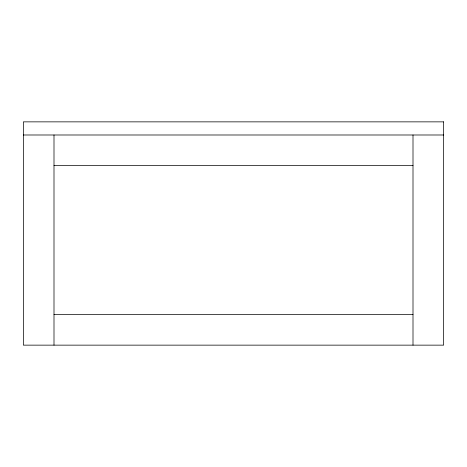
<?xml version="1.0" encoding="UTF-8"?>
<svg xmlns="http://www.w3.org/2000/svg" width="467" height="467" viewBox="0 0 467 467"><rect width="100%" height="100%" fill="white"/><g stroke="black" fill="none" stroke-linecap="round" stroke-linejoin="round"><path stroke-width="0.7" d="M23.35 134.992L443.65 134.992M53.997 165.639L413.003 165.639M53.997 314.495L413.003 314.495M413.003 134.992L413.003 345.142M53.997 134.992L53.997 345.142M443.65 121.858L23.35 121.858L23.35 345.142L443.65 345.142L443.65 121.858"/></g></svg>
